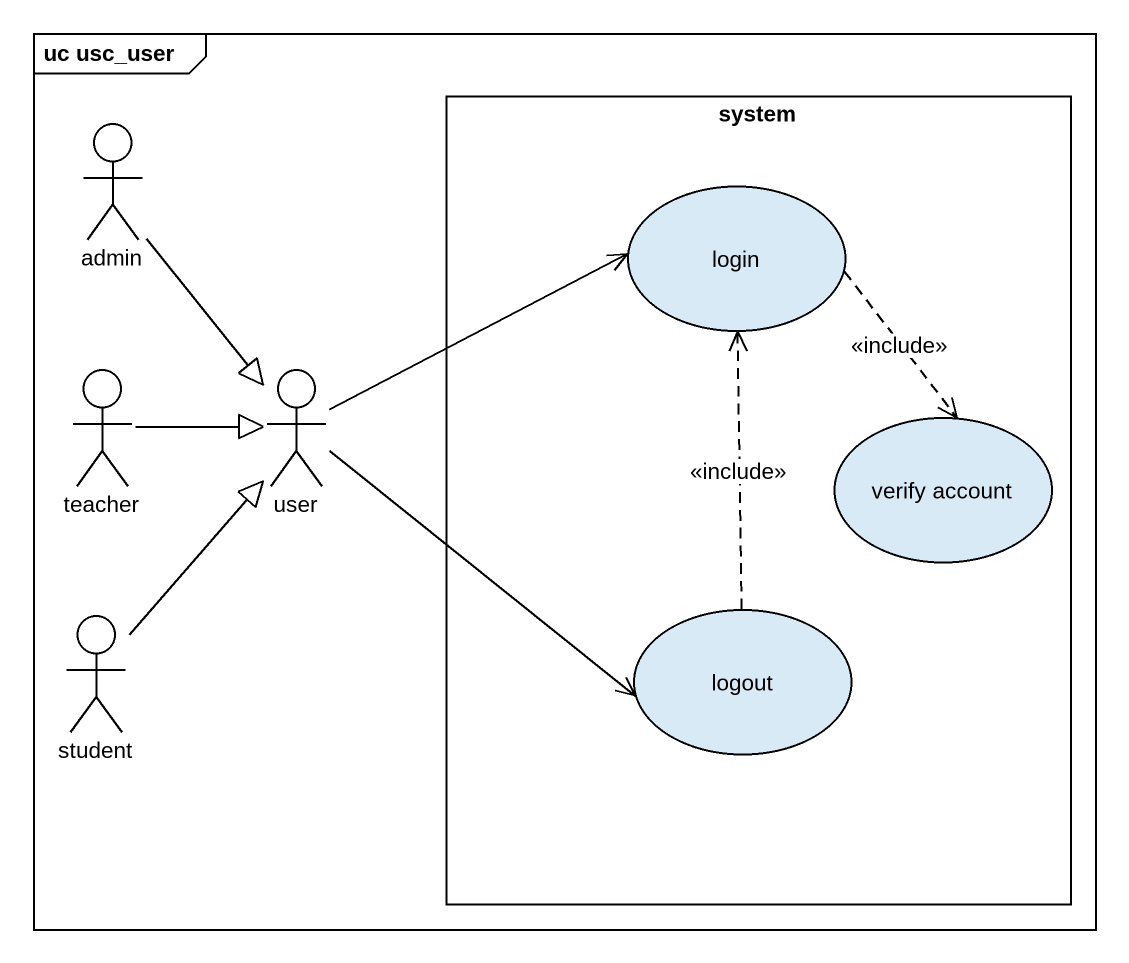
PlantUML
@startuml
mainframe uc usc_user
actor admin
rectangle system {
  usecase login
  usecase "verify account" as verify_account
  usecase logout
}
actor teacher
actor user
actor student
admin --|> user
login ..> verify_account : <<include>>
teacher -right-|> user
user -right-> login
user -right-> logout
logout .up.> login : <<include>>
student -up-|> user
@enduml
